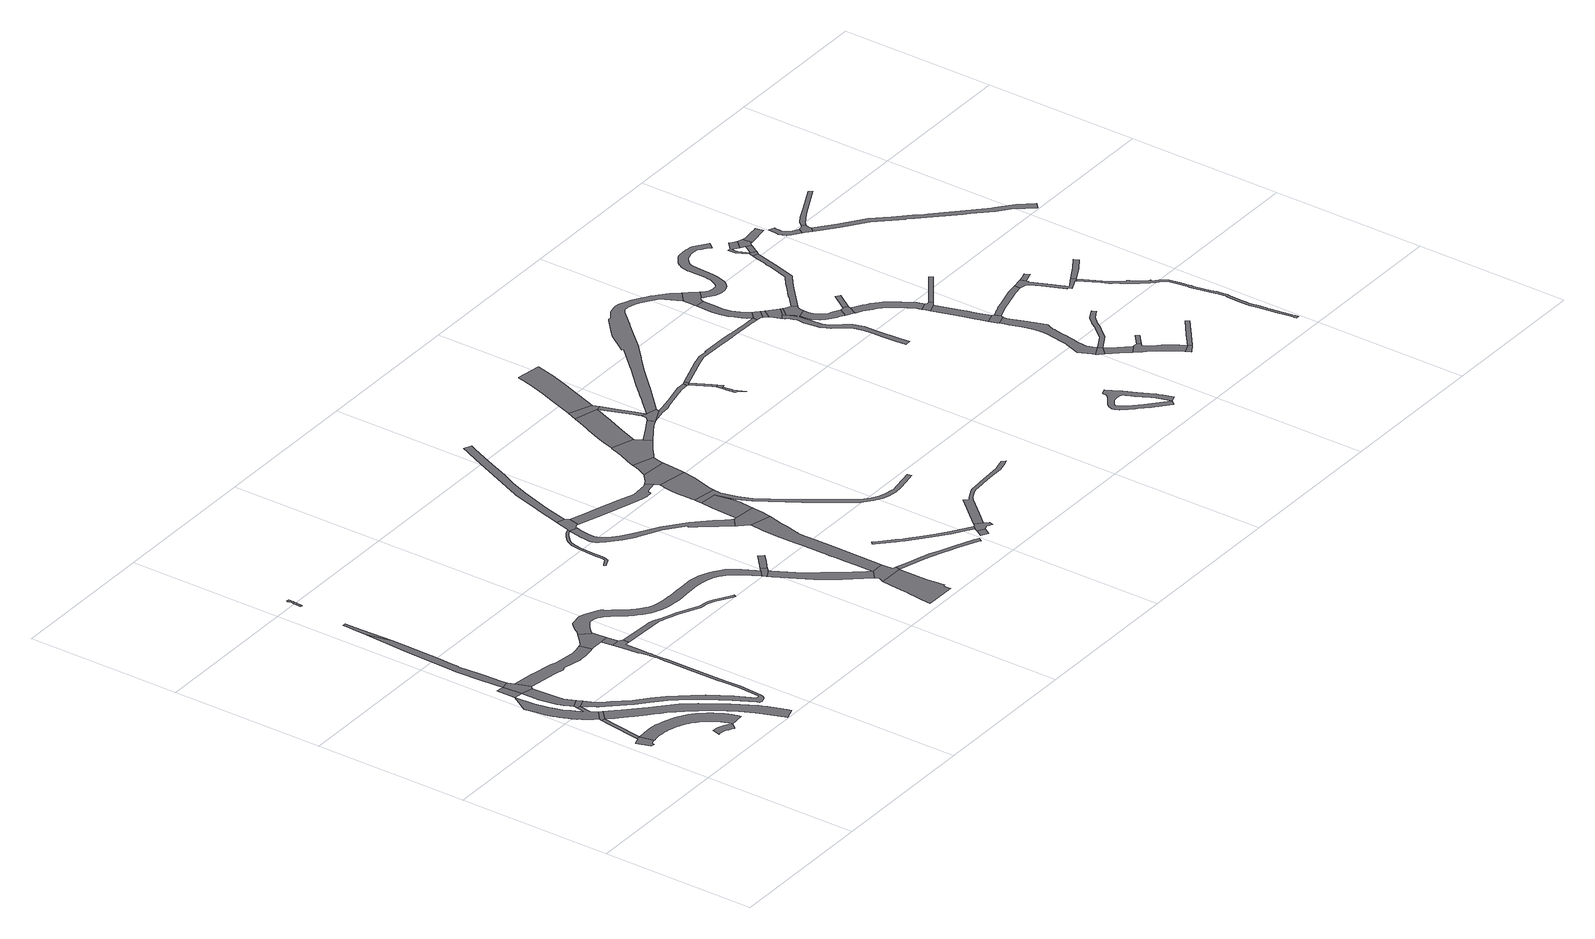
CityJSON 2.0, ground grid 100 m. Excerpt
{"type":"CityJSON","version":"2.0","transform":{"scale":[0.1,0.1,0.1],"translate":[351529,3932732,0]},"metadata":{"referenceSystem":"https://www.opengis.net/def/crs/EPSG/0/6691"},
"CityObjects":{
"road1":{"type":"Road","geometry":[{"type":"MultiSurface","lod":"1","boundaries":[[[0,1,2,3,4,5,6,7,8,9]]]}]},
"road2":{"type":"Road","geometry":[{"type":"MultiSurface","lod":"1","boundaries":[[[10,11,12,13,0,9]]]}]},
"road3":{"type":"Road","attributes":{"function":"1","RoadStructureAttribute.sectionType":"1"},"geometry":[{"type":"MultiSurface","lod":"1","boundaries":[[[14,15,16,17,18,19,20,21,22,23,24,25,26,27,28,29,30,31,32,33,34,35,36,37,38,39,40,41,42,43,44,45,46,47,48,49,50,51,52]]]}]},
"road4":{"type":"Road","geometry":[{"type":"MultiSurface","lod":"1","boundaries":[[[12,11,53,54,32,31]]]}]},
"road5":{"type":"Road","attributes":{"function":"1","RoadStructureAttribute.sectionType":"1"},"geometry":[{"type":"MultiSurface","lod":"1","boundaries":[[[8,55,56,57,58,59,60,61,62,63,64,65,66,67,68,69,70,71,72,73,74,75,76,77,78,79,80,81,82,83,84,85,86,87,88,89,90,91,92,93,94,95,96,97,98,99,100,101,102,103,104,105,106,107,108,109,110,111,112,113,114,115,9]]]}]},
"road6":{"type":"Road","attributes":{"RoadStructureAttribute.sectionType":"1"},"geometry":[{"type":"MultiSurface","lod":"1","boundaries":[[[116,117,118,119,120,121,122,123]]]}]},
"road7":{"type":"Road","geometry":[{"type":"MultiSurface","lod":"1","boundaries":[[[124,125,126,127,39,38]]]}]},
"road8":{"type":"Road","attributes":{"RoadStructureAttribute.sectionType":"6"},"geometry":[{"type":"MultiSurface","lod":"1","boundaries":[[[128,129,130,131,132,133,134,135,136,137,83,138,139,140,141,142,143,144,145,146]]]}]},
"road9":{"type":"Road","attributes":{"RoadStructureAttribute.sectionType":"1"},"geometry":[{"type":"MultiSurface","lod":"1","boundaries":[[[147,148,149,150,151,152,126,125,153,154,155,156,157,123]]]}]},
"road10":{"type":"Road","geometry":[{"type":"MultiSurface","lod":"1","boundaries":[[[116,123,157,158,159,160,161]]]}]},
"road11":{"type":"Road","attributes":{"function":"1","RoadStructureAttribute.sectionType":"1"},"geometry":[{"type":"MultiSurface","lod":"1","boundaries":[[[162,163,164,165,166,167,168,169,170,171,172,173,174,53,11,175,176,177,178,179,180,181,182,183,184,185,186,187,188,189,190,191,192,193,194,195,196,197,198,199]]]}]},
"road12":{"type":"Road","attributes":{"RoadStructureAttribute.sectionType":"1"},"geometry":[{"type":"MultiSurface","lod":"1","boundaries":[[[200,201,202,203,204,205,116,161,206,207,208,209,210,211,212,213,214,215]]]}]},
"road13":{"type":"Road","attributes":{"RoadStructureAttribute.sectionType":"1"},"geometry":[{"type":"MultiSurface","lod":"1","boundaries":[[[216,217,218,219,220,221,222,223,224,225,226,227,228,229,230,231,232,233,234,235,236,237,238,239,240,241,242,243,244,245,246,247,248,249,250,251,252,253,254,255,256,257,258,259,260,261,262,263,264,265,266,267,268,269,270,271,272,273,274,275,276,277,278,279,280,281,282,283,284,285,286,287,288,289,290,124,38]]]}]},
"road14":{"type":"Road","attributes":{"RoadStructureAttribute.sectionType":"1"},"geometry":[{"type":"MultiSurface","lod":"1","boundaries":[[[291,292,293,294,295,296,297,298,299,160,159,300,301,302,303,304,305,306,307,308,309]]]}]},
"road15":{"type":"Road","attributes":{"RoadStructureAttribute.sectionType":"1"},"geometry":[{"type":"MultiSurface","lod":"1","boundaries":[[[214,310,311,312,313,314,315,316,215]]]}]},
"road16":{"type":"Road","geometry":[{"type":"MultiSurface","lod":"1","boundaries":[[[317,318,319,320,321,322,323,324,325,326,327,328,329,330,331,332,333,334,335,336,337,338,339,340,341,342]]]}]},
"road17":{"type":"Road","geometry":[{"type":"MultiSurface","lod":"1","boundaries":[[[343,344,345,291,309,346,347,348,349,350,351]]]}]},
"road18":{"type":"Road","geometry":[{"type":"MultiSurface","lod":"1","boundaries":[[[255,348,347,256]]]}]},
"road19":{"type":"Road","attributes":{"RoadStructureAttribute.sectionType":"1"},"geometry":[{"type":"MultiSurface","lod":"1","boundaries":[[[253,352,353,354,355,356,357,358,359,360,361,362,363,364,365,366,367,368,369,370,371,372,373,374,375,376,377,378,379,380,381,254]]]}]},
"road20":{"type":"Road","attributes":{"RoadStructureAttribute.sectionType":"1"},"geometry":[{"type":"MultiSurface","lod":"1","boundaries":[[[350,382,383,384,385,386,387,388,389,390,391,392,393,394,395,396,397,398,399,400,401,402,403,404,405,406,407,408,409,410,411,412,413,414,415,416,417,418,419,420,421,422,423,424,425,426,427,428,429,430,431,432,433,434,435,436,437,438,439,440,441,442,443,444,445,446,447,448,449,450,451,452,453,454,455,456,457,458,459,460,461,462,463,464,465,466,467,468,351]]]}]},
"road21":{"type":"Road","geometry":[{"type":"MultiSurface","lod":"1","boundaries":[[[469,426,425,470,471,472]]]}]},
"road22":{"type":"Road","attributes":{"RoadStructureAttribute.sectionType":"1"},"geometry":[{"type":"MultiSurface","lod":"1","boundaries":[[[473,474,475,476,477,478,479,480,471,470,481,482,483,484,485,486,487,488]]]}]},
"road23":{"type":"Road","attributes":{"RoadStructureAttribute.sectionType":"1"},"geometry":[{"type":"MultiSurface","lod":"1","boundaries":[[[489,490,491,492,493,494,495,496,497,498,499,469,472]]]}]},
"road24":{"type":"Road","geometry":[{"type":"MultiSurface","lod":"1","boundaries":[[[500,501,502,503,504,505,506,507,508,509,510,511,512]]]}]},
"road25":{"type":"Road","attributes":{"RoadStructureAttribute.sectionType":"1"},"geometry":[{"type":"MultiSurface","lod":"1","boundaries":[[[513,514,515,516,517,518,519,520,521,522,523,524,525,526,527,528,505,504,503,529,530,531,532,533,534,535,536,537,538,539,540,541,542,543,544,545,546,547,548,549,550,551,552,553,554,555,556,557,558,559,560,561,562,563,564,565,566,567,568,569,570,571,504,572,573,574,575,576,577,578,579,580,581,582,583,584,585,586,587,588,589,590,591,592,593,594]]]}]},
"road26":{"type":"Road","geometry":[{"type":"MultiSurface","lod":"1","boundaries":[[[473,488,595,596,597,598,599,600,601]]]}]},
"road27":{"type":"Road","geometry":[{"type":"MultiSurface","lod":"1","boundaries":[[[602,603,604,605,606,607,608,609,610,611,598,597,596,612,613,614,615,616,617,618,619,620,621,622,623,624,625,597,626,627,628,629,630,631,632]]]}]},
"road28":{"type":"Road","attributes":{"function":"3","RoadStructureAttribute.sectionType":"1"},"geometry":[{"type":"MultiSurface","lod":"1","boundaries":[[[633,634,635,636,637,638,639,640,641,642,643,644,645,646,647,648,649,650,651,652,653,654,655,656,657,658,659,660,661,473,601]]]}]},
"road29":{"type":"Road","attributes":{"RoadStructureAttribute.sectionType":"1"},"geometry":[{"type":"MultiSurface","lod":"1","boundaries":[[[662,663,664,665,666,667,668,669,670,671,511,510,672,673,674,675,676,677,678,679,680,681,682,683,684,685]]]}]},
"road30":{"type":"Road","attributes":{"RoadStructureAttribute.sectionType":"1"},"geometry":[{"type":"MultiSurface","lod":"1","boundaries":[[[686,687,688,689,690,691,692,693,694,695,696,697,500,512,698,699,700,701,702,703,704,705,706,707]]]}]},
"road31":{"type":"Road","geometry":[{"type":"MultiSurface","lod":"1","boundaries":[[[708,513,594,709,648,647,710,711,712,713,714]]]}]},
"road32":{"type":"Road","attributes":{"function":"3","RoadStructureAttribute.sectionType":"1"},"geometry":[{"type":"MultiSurface","lod":"1","boundaries":[[[715,714,713,716,717,718,719,720,721,722]]]}]},
"road33":{"type":"Road","attributes":{"RoadStructureAttribute.sectionType":"1"},"geometry":[{"type":"MultiSurface","lod":"1","boundaries":[[[723,724,725,726,727,728,729,730,731,732,733,734,735,736,737,738,739,740,741,742,743,744]]]}]},
"road34":{"type":"Road","geometry":[{"type":"MultiSurface","lod":"1","boundaries":[[[745,746,747,748,749,750,751,752,753,754,755,756,757,758,759]]]}]},
"road35":{"type":"Road","geometry":[{"type":"MultiSurface","lod":"1","boundaries":[[[758,760,761,762,763,764,662,685,759]]]}]},
"road36":{"type":"Road","attributes":{"RoadStructureAttribute.sectionType":"1"},"geometry":[{"type":"MultiSurface","lod":"1","boundaries":[[[765,766,767,768,769,770]]]}]},
"road37":{"type":"Road","geometry":[{"type":"MultiSurface","lod":"1","boundaries":[[[771,772,773,723,744,770,769,774,775,776,777,778]]]}]},
"road38":{"type":"Road","attributes":{"function":"3","RoadStructureAttribute.sectionType":"1"},"geometry":[{"type":"MultiSurface","lod":"1","boundaries":[[[761,779,780,781,782,783,784,785,762]]]}]},
"road39":{"type":"Road","attributes":{"RoadStructureAttribute.sectionType":"1"},"geometry":[{"type":"MultiSurface","lod":"1","boundaries":[[[721,786,787,788,789,790,791,792,793,794,795,796,797,798,799,800,801,802,803,804,805,806,807,808,809,810,811,812,813,814,815,816,817,818,753,752,819,722]]]}]},
"road40":{"type":"Road","geometry":[{"type":"MultiSurface","lod":"1","boundaries":[[[820,821,822,823,824,825,826,782,781,827,828,829,830]]]}]},
"road41":{"type":"Road","attributes":{"function":"3","RoadStructureAttribute.sectionType":"1"},"geometry":[{"type":"MultiSurface","lod":"1","boundaries":[[[831,832,833,834,835,836,837,823,822,838,839,840,841,842]]]}]},
"road42":{"type":"Road","attributes":{"RoadStructureAttribute.sectionType":"1"},"geometry":[{"type":"MultiSurface","lod":"1","boundaries":[[[843,844,845,846,847,848,849,850,851,852,853,854,855,856,857,858,859,860,861,862,863,864,865,866,867,868,771,778]]]}]},
"road43":{"type":"Road","attributes":{"RoadStructureAttribute.sectionType":"1"},"geometry":[{"type":"MultiSurface","lod":"1","boundaries":[[[869,870,871,872,873,874,875,820,830]]]}]},
"road44":{"type":"Road","geometry":[{"type":"MultiSurface","lod":"1","boundaries":[[[876,877,878,831,842]]]}]},
"road45":{"type":"Road","attributes":{"function":"3","RoadStructureAttribute.sectionType":"1"},"geometry":[{"type":"MultiSurface","lod":"1","boundaries":[[[879,880,881,882,883,884,885,886,876,842]]]}]},
"road46":{"type":"Road","geometry":[{"type":"MultiSurface","lod":"1","boundaries":[[[887,873,872,888,889,883,882]]]}]},
"road47":{"type":"Road","attributes":{"function":"3","RoadStructureAttribute.sectionType":"1"},"geometry":[{"type":"MultiSurface","lod":"1","boundaries":[[[877,890,891,892,893,894,895,896,897,898,899,900,901,902,903,904,905,878]]]}]},
"road48":{"type":"Road","attributes":{"RoadStructureAttribute.sectionType":"1"},"geometry":[{"type":"MultiSurface","lod":"1","boundaries":[[[906,907,908,909,910,911,912,913,914,915,916,917,888,872]]]}]},
"road49":{"type":"Road","geometry":[{"type":"MultiSurface","lod":"1","boundaries":[[[918,919,913,912,920]]]}]},
"road50":{"type":"Road","attributes":{"RoadStructureAttribute.sectionType":"1"},"geometry":[{"type":"MultiSurface","lod":"1","boundaries":[[[920,921,922,923,924,925,926,918]]]}]},
"road51":{"type":"Road","attributes":{"RoadStructureAttribute.sectionType":"1"},"geometry":[{"type":"MultiSurface","lod":"1","boundaries":[[[927,928,929,930,931,932,933,934,935,936,937,938,939,940,941,942,943]]]}]},
"road52":{"type":"Road","geometry":[{"type":"MultiSurface","lod":"1","boundaries":[[[943,944,925,924,945,927]]]}]},
"road53":{"type":"Road","attributes":{"RoadStructureAttribute.sectionType":"1"},"geometry":[{"type":"MultiSurface","lod":"1","boundaries":[[[946,947,948,949,950,951,952,953,954,955,956,957,958,959,960,961,962,963,964,965,966,967,968,969,970,971,972,973,974,975,976,977,978,979,980,981,982,983,984,985,986,987,988,989,990,883,889,991,992,993,994,995,996,997,998,999,1000,1001,1002,1003,1004,1005,1006,1007,1008,1009,1010,1011,1012,1013,1014]]]}]},
"road54":{"type":"Road","attributes":{"RoadStructureAttribute.sectionType":"1"},"geometry":[{"type":"MultiSurface","lod":"1","boundaries":[[[1015,1016,1017,1018,1019,1020,1021,1022,1023,1024,1025,1026,1027,1028,919,918,1029,1030,1031,1032,1033,1034,1035,1036,1037,1038,1039,1040,1041,1042]]]}]},
"road55":{"type":"Road","geometry":[{"type":"MultiSurface","lod":"1","boundaries":[[[1043,1044,1045,1046,1047,1048,1049,1050,1051,1052,1053,1054,1055,1056,1057,1058,1059,1060,1061,1062,1063,1064,1065,1066,1067,1068,1069,1070,1071,1072,1073,1074,1075,1076,1077,1078,1079,1080,1081,1082,1083,1084,1085,1086,1087,1088,1089,1090,1091,1092,1093,1070]]]}]},
"road56":{"type":"Road","attributes":{"RoadStructureAttribute.sectionType":"1"},"geometry":[{"type":"MultiSurface","lod":"1","boundaries":[[[1094,1095,1096,1097,1098,1099,1042,1100,1101,1102,1103,1104,1105,1106,1107,1108,1109,1110,1111,1112,1113,1114]]]}]},
"road57":{"type":"Road","geometry":[{"type":"MultiSurface","lod":"1","boundaries":[[[1115,1116,1100,1042,1041,1117,1118,1119,1120]]]}]},
"road58":{"type":"Road","attributes":{"RoadStructureAttribute.sectionType":"1"},"geometry":[{"type":"MultiSurface","lod":"1","boundaries":[[[1121,1122,1123,1124,1125,1126,1127,1128,1129,1130,1131,1132,1133,1134,1135,1136,1137,1138,1139,1140,1141,1142,1143,1144,1145,1146,1147,1148,1149,1150,1151,1152,1153,1154,1155,1156,1157,1158,1159,1160,1161,1162,1163]]]}]},
"road59":{"type":"Road","attributes":{"RoadStructureAttribute.sectionType":"1"},"geometry":[{"type":"MultiSurface","lod":"1","boundaries":[[[1164,1165,1166,1115,1120]]]}]},
"road60":{"type":"Road","geometry":[{"type":"MultiSurface","lod":"1","boundaries":[[[1167,1168,1169,1166,1165,1170,1171,1172,1121,1163]]]}]},
"road61":{"type":"Road","geometry":[{"type":"MultiSurface","lod":"1","boundaries":[[[1173,1174,1175,1176,1014,1013,1177,1178,1179,1114,1113,1180,1181,1182,1183]]]}]},
"road62":{"type":"Road","attributes":{"RoadStructureAttribute.sectionType":"1"},"geometry":[{"type":"MultiSurface","lod":"1","boundaries":[[[1167,1184,1185,1168]]]}]},
"road63":{"type":"Road","geometry":[{"type":"MultiSurface","lod":"1","boundaries":[[[1186,1187,1188,1189,1190,1185,1184,1191,1192,1193,1194,1195]]]}]},
"road64":{"type":"Road","attributes":{"RoadStructureAttribute.sectionType":"1"},"geometry":[{"type":"MultiSurface","lod":"1","boundaries":[[[1194,1196,1197,1198,1199,1200,1201,1202,1203,1204,1205,1206,1207,1208,1209,1210,1211,1212,1213,1214,1215,1216,1217,1218,1219,1220,1221,1195]]]}]},
"road65":{"type":"Road","geometry":[{"type":"MultiSurface","lod":"1","boundaries":[[[1209,1222,1223,1224,1225,1226,1210]]]}]},
"road66":{"type":"Road","geometry":[{"type":"MultiSurface","lod":"1","boundaries":[[[1227,1228,1229,1230,1231]]]}]},
"road67":{"type":"Road","attributes":{"RoadStructureAttribute.sectionType":"1"},"geometry":[{"type":"MultiSurface","lod":"1","boundaries":[[[1232,1233,1225,1224]]]}]},
"road68":{"type":"Road","geometry":[{"type":"MultiSurface","lod":"1","boundaries":[[[1230,1234,1235,1236,1237,1238,1239,1240,1231]]]}]},
"road69":{"type":"Road","attributes":{"RoadStructureAttribute.sectionType":"1"},"geometry":[{"type":"MultiSurface","lod":"1","boundaries":[[[1241,1242,1243,1244,1245,1246,1247,1248,1249,1250,1251,1252,1253,1254,1255,1223,1222,1256,1257,1258,1259,1260,1261,1262,1263,1264,1265,1266,1267,1268,1269,1270]]]}]},
"road70":{"type":"Road","attributes":{"RoadStructureAttribute.sectionType":"1"},"geometry":[{"type":"MultiSurface","lod":"1","boundaries":[[[1271,1272,1273,1274,1275,1276,1277,1278,1279,1280,1281,1282,1283,1284,1285,1228,1227,1286,1287,1288,1289,1290,1291,1292,1293,1294,1295,1296,1297,1298,1299,1300,1301,1302,1303,1304,1305,1306,1307,1308,1309,1310,1311]]]}]},
"road71":{"type":"Road","attributes":{"RoadStructureAttribute.sectionType":"1"},"geometry":[{"type":"MultiSurface","lod":"1","boundaries":[[[1312,1313,1314,1315,1316,1317,1318,1319,1320,1321,1322,1323,1324,1325,1326,1327,1328,1329,1330,1331,1332,1333,1334,1335,1336,1337,1338,1339,1340,1341,1342,1343,1344,1345,1346,1347,1348,1349,1350,1351,1352,1353,1354,1355,1356,1357,1358,1359,1360,1361,1362,1363,1364,1365,1366,1367,1368,1369,1370,1371,1372,1373,1374,1375,1376,1377,1173,1183]]]}]},
"road72":{"type":"Road","attributes":{"RoadStructureAttribute.sectionType":"1"},"geometry":[{"type":"MultiSurface","lod":"1","boundaries":[[[1378,1379,1380,1381,1382,1383,1384,1385,1386,1387,1388,1389,1189,1188,1390,1391,1392,1393,1394,1395,1396,1397]]]}]},
"road73":{"type":"Road","attributes":{"RoadStructureAttribute.sectionType":"1"},"geometry":[{"type":"MultiSurface","lod":"1","boundaries":[[[1237,1236,1398,1399,1400,1401,1402,1403,1404,1405,1406,1407,1408,1409,1410,1411,1412,1413,1414,1415,1416,1417,1418]]]}]},
"road74":{"type":"Road","attributes":{"RoadStructureAttribute.sectionType":"1"},"geometry":[{"type":"MultiSurface","lod":"1","boundaries":[[[1419,1420,1421,1422,1423,1424,1425,1426,1427,1428,1429,1430,1431,1432,1433,1434]]]}]},
"road75":{"type":"Road","geometry":[{"type":"MultiSurface","lod":"1","boundaries":[[[1435,1311,1310,1436,1437,1438,1434,1433]]]}]},
"road76":{"type":"Road","geometry":[{"type":"MultiSurface","lod":"1","boundaries":[[[1269,1439,1427,1426,1440,1441,1442,1443,1444,1445,1446,1270]]]}]},
"road77":{"type":"Road","geometry":[{"type":"MultiSurface","lod":"1","boundaries":[[[1447,1406,1405,1448]]]}]},
"road78":{"type":"Road","attributes":{"RoadStructureAttribute.sectionType":"1"},"geometry":[{"type":"MultiSurface","lod":"1","boundaries":[[[1417,1449,1450,1418]]]}]},
"road79":{"type":"Road","attributes":{"RoadStructureAttribute.sectionType":"1"},"geometry":[{"type":"MultiSurface","lod":"1","boundaries":[[[1451,1452,1453,1454,1455,1456,1457,1458,1459,1460,1461,1462,1463,1464,1465,1466,1467,1227,1231]]]}]},
"road80":{"type":"Road","attributes":{"RoadStructureAttribute.sectionType":"1"},"geometry":[{"type":"MultiSurface","lod":"1","boundaries":[[[1468,1469,1470,1471,1443,1442]]]}]},
"road81":{"type":"Road","attributes":{"RoadStructureAttribute.sectionType":"1"},"geometry":[{"type":"MultiSurface","lod":"1","boundaries":[[[1436,1472,1473,1474,1475,1476,1477,1478,1479,1480,1481,1482,1483,1484,1485,1437]]]}]},
"road82":{"type":"Road","attributes":{"RoadStructureAttribute.sectionType":"1"},"geometry":[{"type":"MultiSurface","lod":"1","boundaries":[[[1447,1486,1487,1488,1489,1490,1406]]]}]},
"road83":{"type":"Road","geometry":[{"type":"MultiSurface","lod":"1","boundaries":[[[1396,1491,1492,1493,1494,1397]]]}]},
"road84":{"type":"Road","attributes":{"RoadStructureAttribute.sectionType":"1"},"geometry":[{"type":"MultiSurface","lod":"1","boundaries":[[[1495,1496,1497,1498,1499,1500,1501,1502,1503,1493,1492,1504,1505,1499,1506,1507,1508,1509]]]}]},
"road85":{"type":"Road","geometry":[{"type":"MultiSurface","lod":"1","boundaries":[[[1491,1510,1511,1512,1513,1514,1515,1516,1517,1518,1519,1520,1521,1522,1523,1524,1492]]]}]},
"road86":{"type":"Road","geometry":[{"type":"MultiSurface","lod":"1","boundaries":[[[1517,1516,1525,1526,1527,1528,1529,1495,1509]]]}]},
"road87":{"type":"Road","attributes":{"RoadStructureAttribute.sectionType":"1"},"geometry":[{"type":"MultiSurface","lod":"1","boundaries":[[[1530,1531,1532,1533,1534,1535,1536,1537,1529,1528]]]}]},
"road88":{"type":"Road","attributes":{"RoadStructureAttribute.sectionType":"1"},"geometry":[{"type":"MultiSurface","lod":"1","boundaries":[[[1538,1539,1479,1478,1540,1541,1542,1543,1544,1545,1546,1547,1548,1549,1550,1551,1552,1553,1554,1555,1556,1557,1558]]]}]},
"road89":{"type":"Road","geometry":[{"type":"MultiSurface","lod":"1","boundaries":[[[1559,1560,1561,1562,1538,1558]]]}]},
"road90":{"type":"Road","attributes":{"RoadStructureAttribute.sectionType":"1"},"geometry":[{"type":"MultiSurface","lod":"1","boundaries":[[[1563,1564,1565,1566,1567,1568,1569,1570,1571,1572,1573,1574,1575,1576]]]}]},
"road91":{"type":"Road","attributes":{"RoadStructureAttribute.sectionType":"1"},"geometry":[{"type":"MultiSurface","lod":"1","boundaries":[[[1577,1578,1579,1580,1581,1582,1583,1584,1585,1586,1587,1588,1589,1590,1591,1592,1593,1594,1595,1596,1597,1598,1599,1600,1601,1602,1603,1604,1605,1606,1607,1608,1609,1610,1611,1612,1613,1614,1615,1616,1617,1618,1619,1549,1548,1620,1621,1622,1623,1624,1625,1626,1627,1628,1629,1630,1631,1632,1633,1634,1635,1636,1637,1638,1639,1640,1641,1642,1643,1644,1645,1646,1647,1648,1649,1650,1651,1652,1653,1654,1655,1656,1657,1658]]]}]},
"road92":{"type":"Road","geometry":[{"type":"MultiSurface","lod":"1","boundaries":[[[1575,1659,1660,1661,1662,1663,1664,1665,1576]]]}]},
"road93":{"type":"Road","geometry":[{"type":"MultiSurface","lod":"1","boundaries":[[[1666,1667,1668,1669,1670,1671,1550,1549]]]}]},
"road94":{"type":"Road","attributes":{"RoadStructureAttribute.sectionType":"1"},"geometry":[{"type":"MultiSurface","lod":"1","boundaries":[[[1672,1673,1674,1675,1676,1677,1678,1679,1680,1681,1664,1663]]]}]},
"road95":{"type":"Road","attributes":{"RoadStructureAttribute.sectionType":"1"},"geometry":[{"type":"MultiSurface","lod":"1","boundaries":[[[1682,1683,1684,1685,1686,1687,1688,1689,1690,1691,1661,1660,1692,1693,1694,1695,1696,1697,1698,1699,1700,1701,1702,1703,1704,1705]]]}]}
},
"vertices":[
[113,574,0],[111,564,0],[91,558,0],[68,549,0],[95,463,0],[120,459,0],[122,473,0],[141,479,0],[153,481,0],[137,570,0],
[168,763,0],[181,846,0],[156,850,0],[146,782,0],
[2,1278,0],[10,1227,0],[17,1180,0],[22,1146,0],[29,1117,0],[34,1100,0],[36,1093,0],[46,1065,0],[55,1042,0],[59,1032,0],[74,999,0],[78,991,0],[88,971,0],[90,969,0],[102,947,0],[118,924,0],[140,894,0],[160,870,0],[222,921,0],[197,951,0],[199,962,0],[200,970,0],[201,977,0],[208,1021,0],[211,1037,0],[186,1040,0],[177,982,0],[177,980,0],[176,982,0],[141,1055,0],[120,1098,0],[103,1156,0],[98,1176,0],[92,1201,0],[90,1214,0],[81,1266,0],[77,1305,0],[75,1368,0],[74,1397,0],
[238,902,0],[230,910,0],
[163,483,0],[172,484,0],[201,487,0],[220,488,0],[239,487,0],[259,486,0],[261,486,0],[275,483,0],[293,480,0],[319,472,0],[351,461,0],[367,455,0],[372,453,0],[385,447,0],[403,437,0],[420,426,0],[437,414,0],[451,402,0],[464,390,0],[483,371,0],[500,350,0],[507,341,0],[513,332,0],[524,313,0],[536,288,0],[545,269,0],[549,257,0],[558,228,0],[559,222,0],[650,229,0],[645,251,0],[635,285,0],[628,302,0],[618,326,0],[603,355,0],[590,379,0],[580,393,0],[580,394,0],[570,407,0],[549,431,0],[527,454,0],[510,470,0],[492,485,0],[470,501,0],[449,514,0],[447,516,0],[425,527,0],[407,536,0],[382,546,0],[372,549,0],[346,558,0],[331,562,0],[315,567,0],[292,572,0],[284,573,0],[270,575,0],[244,577,0],[220,578,0],[195,577,0],[163,574,0],[161,574,0],
[122,1511,0],[110,1513,0],[107,1513,0],[73,1519,0],[76,1397,0],[107,1391,0],[114,1390,0],[131,1389,0],
[264,1059,0],[250,1092,0],[191,1067,0],[190,1062,0],
[435,221,0],[444,221,0],[446,221,0],[453,220,0],[461,218,0],[476,213,0],[492,205,0],[511,195,0],[520,189,0],[526,184,0],[553,226,0],[537,238,0],[514,250,0],[495,259,0],[476,266,0],[462,270,0],[449,271,0],[433,271,0],[420,220,0],
[133,1267,0],[142,1206,0],[150,1154,0],[164,1120,0],[167,1114,0],[169,1110,0],[219,1166,0],[219,1171,0],[217,1196,0],[207,1364,0],[207,1369,0],
[223,1386,0],[227,1388,0],[194,1482,0],[174,1521,0],
[869,32,0],[861,60,0],[822,168,0],[819,176,0],[804,218,0],[726,358,0],[621,508,0],[558,588,0],[555,591,0],[426,713,0],[400,738,0],[296,843,0],[287,853,0],[195,830,0],[220,803,0],[254,769,0],[297,729,0],[301,726,0],[339,691,0],[356,675,0],[402,633,0],[413,622,0],[438,598,0],[476,559,0],[508,525,0],[532,497,0],[560,462,0],[588,424,0],[610,393,0],[653,327,0],[655,324,0],[671,298,0],[687,268,0],[728,181,0],[747,141,0],[782,42,0],[790,20,0],[794,8,0],
[120,2199,0],[105,1851,0],[106,1827,0],[108,1795,0],[114,1669,0],[118,1563,0],[171,1566,0],[167,1672,0],[165,1712,0],[158,1848,0],[158,1851,0],[161,1908,0],[164,1984,0],[170,2219,0],[172,2321,0],[137,2472,0],
[239,993,0],[243,987,0],[251,975,0],[262,958,0],[270,946,0],[280,935,0],[293,921,0],[405,801,0],[473,738,0],[548,668,0],[626,576,0],[637,563,0],[683,500,0],[765,368,0],[828,243,0],[835,231,0],[841,227,0],[852,226,0],[862,228,0],[880,234,0],[885,238,0],[890,241,0],[894,247,0],[898,252,0],[904,271,0],[914,421,0],[909,514,0],[907,560,0],[907,758,0],[906,926,0],[906,969,0],[903,1027,0],[903,1028,0],[903,1031,0],[902,1065,0],[902,1090,0],[902,1210,0],[931,1209,0],[933,1248,0],[909,1269,0],[854,1263,0],[860,1205,0],[871,1102,0],[872,1095,0],[873,1092,0],[885,1030,0],[885,1027,0],[885,1026,0],[888,968,0],[888,928,0],[888,887,0],[888,759,0],[888,559,0],[891,518,0],[896,421,0],[886,273,0],[876,270,0],[871,270,0],[865,271,0],[804,391,0],[720,526,0],[694,561,0],[673,591,0],[626,645,0],[580,700,0],[514,761,0],[436,833,0],[354,922,0],[337,941,0],[321,957,0],[306,974,0],[302,979,0],[295,990,0],[288,1001,0],[282,1015,0],
[736,1415,0],[698,1408,0],[656,1402,0],[641,1401,0],[518,1420,0],[500,1423,0],[485,1434,0],[339,1459,0],[336,1460,0],[410,1355,0],[477,1343,0],[479,1343,0],[492,1350,0],[620,1325,0],[624,1325,0],[650,1325,0],[681,1325,0],[730,1331,0],[754,1337,0],
[165,2525,0],[161,2637,0],[145,2639,0],[143,2639,0],[142,2617,0],[139,2542,0],[138,2524,0],
[182,2957,0],[183,2970,0],[184,2982,0],[184,2990,0],[185,2994,0],[186,3007,0],[186,3014,0],[187,3019,0],[188,3032,0],[188,3038,0],[189,3050,0],[177,3051,0],[171,3051,0],[168,3038,0],[175,3038,0],[175,3033,0],[174,3021,0],[173,3008,0],[172,3003,0],[172,2999,0],[172,2996,0],[171,2983,0],[170,2971,0],[169,2958,0],[168,2952,0],[181,2951,0],
[781,1446,0],[752,1422,0],[743,1418,0],[770,1341,0],[846,1341,0],[901,1346,0],[893,1427,0],[888,1433,0],[832,1494,0],
[1065,1203,0],[1153,1199,0],[1215,1197,0],[1222,1196,0],[1234,1192,0],[1254,1186,0],[1293,1172,0],[1337,1157,0],[1478,1089,0],[1493,1088,0],[1525,1084,0],[1572,1065,0],[1606,1044,0],[1665,1007,0],[1680,1002,0],[1687,1000,0],[1694,1017,0],[1673,1024,0],[1580,1082,0],[1549,1094,0],[1529,1102,0],[1483,1107,0],[1344,1174,0],[1310,1186,0],[1249,1209,0],[1218,1226,0],[1198,1233,0],[1191,1234,0],[1172,1238,0],[1154,1239,0],
[898,1448,0],[902,1454,0],[920,1471,0],[938,1485,0],[960,1502,0],[973,1510,0],[983,1514,0],[994,1517,0],[1005,1518,0],[1020,1515,0],[1042,1506,0],[1059,1497,0],[1071,1488,0],[1087,1474,0],[1099,1459,0],[1131,1417,0],[1149,1395,0],[1157,1383,0],[1163,1376,0],[1186,1352,0],[1199,1340,0],[1223,1320,0],[1238,1308,0],[1265,1290,0],[1284,1279,0],[1308,1269,0],[1312,1267,0],[1329,1260,0],[1362,1251,0],[1380,1248,0],[1386,1247,0],[1433,1241,0],[1472,1239,0],[1546,1241,0],[1651,1247,0],[1694,1242,0],[1730,1234,0],[1770,1219,0],[1804,1202,0],[1835,1175,0],[1860,1148,0],[1871,1132,0],[1894,1101,0],[1948,1005,0],[1993,1043,0],[1978,1068,0],[1940,1140,0],[1928,1163,0],[1914,1180,0],[1902,1196,0],[1886,1214,0],[1863,1234,0],[1836,1255,0],[1812,1269,0],[1773,1288,0],[1744,1297,0],[1674,1311,0],[1597,1310,0],[1543,1308,0],[1512,1308,0],[1481,1308,0],[1456,1309,0],[1452,1310,0],[1426,1311,0],[1406,1313,0],[1375,1316,0],[1339,1325,0],[1310,1336,0],[1291,1347,0],[1265,1366,0],[1250,1379,0],[1244,1385,0],[1228,1402,0],[1210,1421,0],[1185,1454,0],[1160,1487,0],[1143,1509,0],[1130,1529,0],[1123,1542,0],[1112,1551,0],[1029,1590,0],[994,1600,0],[913,1586,0],[908,1585,0],[887,1561,0],[866,1536,0],[854,1514,0],
[2011,1058,0],[1962,979,0],[2015,1008,0],[2037,1028,0],
[2355,517,0],[2343,532,0],[2334,543,0],[2283,606,0],[2212,699,0],[2179,752,0],[2116,832,0],[2024,994,0],[1977,952,0],[2092,741,0],[2123,696,0],[2136,677,0],[2156,648,0],[2169,629,0],[2183,610,0],[2300,471,0],
[2056,1045,0],[2093,1077,0],[2122,1102,0],[2126,1106,0],[2141,1119,0],[2115,1149,0],[2096,1133,0],[2075,1115,0],[2048,1091,0],[2044,1087,0],[2030,1075,0],
[1747,2289,0],[1743,2276,0],[1721,2192,0],[1715,2190,0],[1717,2176,0],[1765,2158,0],[1768,2170,0],[1780,2175,0],[1785,2178,0],[1790,2180,0],[1799,2177,0],[1816,2247,0],[1801,2272,0],
[2360,1487,0],[2347,1495,0],[2323,1524,0],[2278,1574,0],[2182,1673,0],[2048,1781,0],[2016,1800,0],[1901,1868,0],[1838,1912,0],[1785,1957,0],[1759,1994,0],[1745,2031,0],[1745,2036,0],[1746,2041,0],[1749,2087,0],[1758,2128,0],[1703,2186,0],[1686,2179,0],[1684,2178,0],[1659,2161,0],[1633,2137,0],[1621,2124,0],[1617,2119,0],[1607,2103,0],[1601,2088,0],[1595,2075,0],[1592,2060,0],[1588,2024,0],[1580,1936,0],[1581,1895,0],[1580,1854,0],[1578,1841,0],[1576,1834,0],[1574,1831,0],[1571,1828,0],[1570,1828,0],[1531,1809,0],[1524,1805,0],[1532,1793,0],[1532,1792,0],[1536,1795,0],[1576,1814,0],[1580,1816,0],[1586,1821,0],[1589,1828,0],[1593,1837,0],[1595,1852,0],[1596,1895,0],[1595,1935,0],[1603,2022,0],[1607,2058,0],[1610,2070,0],[1615,2083,0],[1620,2096,0],[1629,2110,0],[1643,2126,0],[1668,2149,0],[1691,2165,0],[1702,2169,0],[1704,2126,0],[1693,2073,0],[1692,2055,0],[1690,2031,0],[1690,2020,0],[1693,2003,0],[1699,1982,0],[1710,1965,0],[1736,1938,0],[1811,1875,0],[1875,1831,0],[1893,1821,0],[1987,1774,0],[2028,1753,0],[2146,1657,0],[2137,1650,0],[2172,1608,0],[2206,1569,0],[2245,1515,0],[2251,1507,0],[2271,1481,0],[2283,1466,0],[2302,1441,0],
[2319,448,0],[2297,410,0],[2460,409,0],[2468,438,0],[2446,443,0],[2442,478,0],[2441,518,0],
[2994,230,0],[2972,245,0],[2855,297,0],[2807,316,0],[2761,335,0],[2692,367,0],[2644,383,0],[2639,384,0],[2593,400,0],[2525,421,0],[2294,348,0],[2286,271,0],[2281,228,0],[2280,217,0],[2274,161,0],[2268,115,0],[2260,54,0],[2461,51,0],[2458,76,0],[2457,83,0],[2461,102,0],[2473,102,0],[2464,177,0],[2458,222,0],[2635,357,0],[2681,341,0],[2750,310,0],[2791,293,0],[2844,271,0],[2965,217,0],[2979,208,0],
[2441,553,0],[2442,710,0],[2442,828,0],[2443,912,0],[2443,923,0],[2443,979,0],[2442,1046,0],[2442,1076,0],[2444,1108,0],[2450,1109,0],[2448,1121,0],[2449,1127,0],[2467,1202,0],[2477,1242,0],[2500,1337,0],[2361,1371,0],[2351,1284,0],[2351,1188,0],[2351,1056,0],[2352,1026,0],[2352,996,0],[2352,986,0],[2352,828,0],[2352,823,0],[2352,803,0],[2352,779,0],[2353,708,0],[2354,638,0],[2354,554,0],
[2372,2119,0],[2357,2111,0],[2354,2109,0],[2246,2102,0],[2185,2124,0],[2138,2142,0],[2100,2155,0],[2047,2174,0],[1955,2203,0],[1886,2224,0],[1887,2148,0],[1958,2125,0],[2148,2062,0],[2168,2056,0],[2199,2046,0],[2201,2046,0],[2240,2035,0],[2273,2032,0],[2277,2032,0],[2312,2033,0],[2314,2039,0],[2318,2057,0],[2319,2060,0],[2397,2073,0],
[2092,3181,0],[2071,3135,0],[2032,3050,0],[2011,3004,0],[1896,2746,0],[1889,2730,0],[1881,2712,0],[1854,2649,0],[1823,2550,0],[1817,2530,0],[1780,2401,0],[1762,2335,0],[1814,2325,0],[1842,2428,0],[1870,2522,0],[1902,2616,0],[1948,2736,0],[1964,2767,0],[1991,2824,0],[2060,2984,0],[2125,3127,0],[2140,3159,0],
[2370,1485,0],[2313,1428,0],[2501,1343,0],[2511,1403,0],[2517,1454,0],[2518,1472,0],[2376,1485,0],
[2387,1658,0],[2521,1497,0],[2527,1568,0],[2519,1631,0],[2510,1694,0],[2508,1707,0],[2505,1726,0],[2393,1735,0],
[3079,329,0],[3034,359,0],[2958,409,0],[2896,456,0],[2850,490,0],[2752,570,0],[2745,576,0],[2739,581,0],[2708,611,0],[2622,694,0],[2610,708,0],[2591,692,0],[2603,677,0],[2691,593,0],[2722,563,0],[2729,557,0],[2835,471,0],[2882,435,0],[2943,389,0],[2977,366,0],[3020,338,0],[3064,308,0],
[2416,2036,0],[2412,2018,0],[2409,2008,0],[2396,1944,0],[2394,1893,0],[2397,1816,0],[2397,1812,0],[2397,1788,0],[2548,1765,0],[2549,1772,0],[2552,1792,0],[2559,1818,0],[2589,1932,0],[2603,2008,0],[2417,2043,0],
[2607,2030,0],[2619,2165,0],[2453,2179,0],[2442,2170,0],[2403,2136,0],
[3039,265,0],[3027,243,0],[3069,219,0],[3081,238,0],[3097,263,0],[3053,288,0],
[3102,344,0],[3090,331,0],[3084,326,0],[3126,271,0],[3139,264,0],[3159,253,0],[3169,282,0],[3143,308,0],
[2619,2167,0],[2631,2224,0],[2634,2241,0],[2499,2291,0],[2488,2261,0],[2476,2228,0],[2471,2216,0],
[2507,1726,0],[2537,1601,0],[2576,1515,0],[2728,1276,0],[2756,1236,0],[2922,1004,0],[2979,955,0],[3029,927,0],[3072,913,0],[3130,904,0],[3187,909,0],[3291,930,0],[3326,937,0],[3320,963,0],[3258,951,0],[3184,938,0],[3143,933,0],[3133,934,0],[3079,942,0],[3041,955,0],[2996,980,0],[2944,1025,0],[2790,1240,0],[2782,1252,0],[2753,1292,0],[2749,1299,0],[2743,1308,0],[2707,1365,0],[2601,1531,0],[2565,1613,0],[2544,1715,0],[2545,1723,0],[2548,1763,0],[2396,1765,0],
[2754,2401,0],[2750,2408,0],[2726,2446,0],[2580,2497,0],[2578,2493,0],[2548,2408,0],[2517,2339,0],[2658,2260,0],[2707,2300,0],[2711,2303,0],[2781,2354,0],
[2717,2845,0],[2686,2768,0],[2683,2763,0],[2672,2734,0],[2662,2712,0],[2622,2621,0],[2604,2567,0],[2731,2459,0],[2772,2563,0],[2801,2630,0],[2819,2672,0],[2871,2801,0],
[3211,385,0],[3310,498,0],[3332,514,0],[3364,532,0],[3394,544,0],[3398,546,0],[3408,548,0],[3417,549,0],[3439,551,0],[3532,557,0],[3612,559,0],[3670,559,0],[3732,575,0],[3759,586,0],[3743,608,0],[3681,592,0],[3665,588,0],[3531,579,0],[3437,573,0],[3406,572,0],[3387,565,0],[3356,550,0],[3321,531,0],[3302,517,0],[3278,544,0],[3170,422,0],
[2857,2402,0],[2914,2440,0],[2951,2456,0],[2957,2459,0],[2938,2501,0],[2920,2491,0],[2860,2458,0],
[2905,2808,0],[2890,2850,0],[2741,2908,0],
[2923,2664,0],[2946,2603,0],[2956,2575,0],[2961,2561,0],[2996,2547,0],[2990,2564,0],[2973,2613,0],[2945,2692,0],
[2960,2520,0],[3061,2509,0],[3065,2530,0],
[2901,2877,0],[2950,3010,0],[2982,3096,0],[3020,3213,0],[3034,3269,0],[3051,3337,0],[3052,3342,0],[2892,3365,0],[2891,3361,0],[2879,3306,0],[2877,3299,0],[2867,3260,0],[2867,3257,0],[2831,3148,0],[2800,3066,0],[2751,2934,0],
[2992,2467,0],[3054,2479,0],[3112,2482,0],[3148,2494,0],[3279,2523,0],[3328,2534,0],[3379,2534,0],[3378,2563,0],[3325,2562,0],[3317,2561,0],[3186,2530,0],[3103,2514,0],
[3405,2543,0],[3396,2569,0],[3387,2534,0],
[3452,2414,0],[3455,2406,0],[3456,2403,0],[3460,2388,0],[3481,2399,0],[3467,2426,0],
[3465,2354,0],[3467,2344,0],[3468,2326,0],[3470,2304,0],[3472,2288,0],[3473,2283,0],[3475,2270,0],[3483,2265,0],[3498,2250,0],[3521,2222,0],[3496,2270,0],[3490,2282,0],[3488,2288,0],[3486,2302,0],[3483,2326,0],[3483,2334,0],[3482,2357,0],
[3499,2365,0],[3464,2365,0],
[4153,3153,0],[4128,3183,0],[4111,3200,0],[4079,3228,0],[4051,3250,0],[4041,3258,0],[4022,3272,0],[3995,3290,0],[3969,3306,0],[3935,3326,0],[3913,3336,0],[3911,3337,0],[3879,3350,0],[3860,3356,0],[3850,3358,0],[3838,3359,0],[3821,3358,0],[3772,3346,0],[3770,3344,0],[3763,3339,0],[3756,3334,0],[3747,3328,0],[3735,3319,0],[3727,3313,0],[3718,3309,0],[3711,3307,0],[3703,3308,0],[3698,3309,0],[3694,3305,0],[3671,3284,0],[3659,3273,0],[3619,3236,0],[3566,3189,0],[3476,3059,0],[3484,3051,0],[3412,2975,0],[3361,2923,0],[3334,2895,0],[3223,2782,0],[3170,2727,0],[3165,2721,0],[3140,2696,0],[3104,2658,0],[3076,2629,0],[3072,2625,0],[3241,2700,0],[3250,2709,0],[3375,2835,0],[3457,2911,0],[3464,2917,0],[3564,3009,0],[3673,3125,0],[3707,3163,0],[3722,3179,0],[3814,3279,0],[3836,3293,0],[3869,3296,0],[3891,3289,0],[3915,3281,0],[3945,3267,0],[3971,3251,0],[3997,3234,0],[4023,3214,0],[4033,3206,0],[4049,3193,0],[4059,3171,0],[4062,3172,0],[4107,3077,0],[4170,3135,0],
[4107,2648,0],[4075,2649,0],[4058,2650,0],[4038,2650,0],[3983,2652,0],[3969,2653,0],[3970,2659,0],[3916,2660,0],[3737,2663,0],[3740,2657,0],[3726,2657,0],[3672,2658,0],[3641,2650,0],[3599,2640,0],[3609,2613,0],[3677,2631,0],[3730,2630,0],[3731,2630,0],[3830,2628,0],[3898,2626,0],[3953,2625,0],[3982,2625,0],[3992,2624,0],[4073,2623,0],[4119,2621,0],[4147,2619,0],[4184,2617,0],[4185,2645,0],
[4874,203,0],[4854,269,0],[4851,276,0],[4846,296,0],[4840,307,0],[4835,318,0],[4822,344,0],[4792,407,0],[4755,483,0],[4748,496,0],[4707,574,0],[4671,557,0],[4669,534,0],[4662,520,0],[4638,500,0],[4615,484,0],[4592,469,0],[4578,452,0],[4567,424,0],[4568,418,0],[4570,402,0],[4584,378,0],[4615,340,0],[4643,312,0],[4652,302,0],[4707,248,0],[4806,160,0],[4833,190,0],[4763,250,0],[4727,281,0],[4711,297,0],[4643,365,0],[4638,372,0],[4615,400,0],[4609,415,0],[4608,419,0],[4611,432,0],[4618,440,0],[4638,454,0],[4647,460,0],[4677,466,0],[4694,465,0],[4714,461,0],[4718,459,0],[4729,439,0],[4733,430,0],[4751,393,0],[4772,350,0],[4792,308,0],[4805,282,0],[4829,203,0],
[4104,2880,0],[4108,2826,0],[4119,2775,0],[4133,2739,0],[4148,2701,0],[4163,2673,0],[4231,2689,0],[4218,2706,0],[4207,2721,0],[4193,2746,0],[4186,2763,0],[4184,2767,0],[4183,2769,0],[4180,2776,0],[4177,2785,0],[4171,2807,0],[4167,2832,0],[4167,2856,0],[4167,2889,0],[4167,2981,0],[4105,2982,0],
[4266,2656,0],[4244,2675,0],[4195,2616,0],[4204,2615,0],[4215,2612,0],[4223,2607,0],
[4276,2508,0],[4285,2494,0],[4295,2481,0],[4301,2469,0],[4306,2455,0],[4310,2444,0],[4316,2422,0],[4307,2382,0],[4317,2321,0],[4323,2282,0],[4323,2281,0],[4326,2269,0],[4338,2243,0],[4350,2221,0],[4388,2175,0],[4400,2160,0],[4410,2147,0],[4423,2128,0],[4437,2072,0],[4438,2058,0],[4443,1993,0],[4446,1929,0],[4451,1840,0],[4457,1774,0],[4492,1775,0],[4488,1841,0],[4478,1996,0],[4474,2079,0],[4456,2146,0],[4428,2183,0],[4423,2189,0],[4381,2241,0],[4379,2244,0],[4371,2259,0],[4364,2274,0],[4362,2281,0],[4356,2301,0],[4352,2356,0],[4347,2438,0],[4339,2470,0],[4326,2493,0],[4322,2502,0],[4302,2529,0],
[4237,2596,0],[4247,2583,0],[4286,2639,0],
[4306,2532,0],[4356,2580,0],[4289,2636,0],[4250,2576,0],[4252,2573,0],[4271,2516,0],
[4239,3056,0],[4222,3074,0],[4197,3103,0],[4175,3130,0],[4107,3062,0],[4106,3038,0],[4105,2994,0],[4172,3001,0],[4174,3005,0],[4187,3014,0],[4194,3015,0],
[4321,2516,0],[4367,2570,0],
[4418,2482,0],[4423,2503,0],[4433,2512,0],[4412,2543,0],[4380,2559,0],[4330,2503,0],[4337,2492,0],[4348,2469,0],[4355,2444,0],[4415,2460,0],
[4356,2442,0],[4358,2417,0],[4362,2391,0],[4366,2370,0],[4377,2348,0],[4390,2327,0],[4402,2311,0],[4411,2303,0],[4424,2292,0],[4438,2281,0],[4453,2272,0],[4468,2262,0],[4482,2254,0],[4511,2237,0],[4542,2290,0],[4499,2314,0],[4497,2315,0],[4490,2319,0],[4475,2328,0],[4460,2339,0],[4448,2352,0],[4437,2366,0],[4428,2383,0],[4422,2400,0],[4416,2426,0],[4414,2444,0],
[4563,2207,0],[4593,2260,0],[4599,2278,0],[4570,2298,0],[4563,2288,0],
[5057,866,0],[4991,834,0],[4999,818,0],[5021,794,0],[5071,841,0],
[4671,2383,0],[4642,2400,0],
[5051,763,0],[5079,731,0],[5130,673,0],[5183,709,0],[5092,809,0],[5081,824,0],[5078,829,0],
[4857,1984,0],[4833,2027,0],[4812,2062,0],[4794,2089,0],[4778,2111,0],[4755,2142,0],[4754,2144,0],[4739,2159,0],[4720,2176,0],[4704,2189,0],[4701,2192,0],[4697,2194,0],[4680,2206,0],[4660,2220,0],[4638,2233,0],[4569,2203,0],[4605,2182,0],[4623,2172,0],[4657,2144,0],[4663,2140,0],[4676,2131,0],[4697,2112,0],[4713,2096,0],[4730,2075,0],[4744,2055,0],[4761,2029,0],[4781,1997,0],[4802,1960,0],[4814,1921,0],[4871,1939,0],
[4963,1428,0],[4966,1419,0],[4984,1362,0],[4994,1331,0],[5000,1304,0],[5005,1274,0],[5009,1241,0],[5011,1210,0],[5012,1186,0],[4992,1073,0],[4987,1044,0],[4986,1040,0],[4978,1024,0],[4946,931,0],[4984,849,0],[5053,874,0],[5051,877,0],[5044,895,0],[5039,912,0],[5036,930,0],[5034,948,0],[5035,970,0],[5037,988,0],[5040,1005,0],[5045,1023,0],[5049,1039,0],[5053,1055,0],[5057,1082,0],[5063,1123,0],[5071,1173,0],[5072,1178,0],[5075,1191,0],[5089,1225,0],[5092,1237,0],[5091,1246,0],[5053,1354,0],[5032,1413,0],[5025,1437,0],[5014,1473,0],[5009,1491,0],[4949,1473,0],
[4207,3004,0],[4257,2963,0],[4284,2952,0],[4307,2949,0],[4334,2949,0],[4356,2955,0],[4374,2966,0],[4394,2982,0],[4399,2989,0],[4408,3002,0],[4414,3015,0],[4420,3028,0],[4431,3068,0],[4434,3104,0],[4441,3201,0],[4445,3250,0],[4453,3277,0],[4470,3298,0],[4494,3317,0],[4496,3318,0],[4513,3325,0],[4538,3330,0],[4573,3334,0],[4587,3332,0],[4598,3328,0],[4607,3324,0],[4621,3312,0],[4641,3296,0],[4666,3274,0],[4696,3310,0],[4670,3332,0],[4632,3361,0],[4616,3370,0],[4598,3377,0],[4579,3379,0],[4560,3382,0],[4500,3380,0],[4488,3378,0],[4474,3373,0],[4459,3364,0],[4441,3351,0],[4439,3350,0],[4425,3338,0],[4411,3320,0],[4408,3313,0],[4398,3298,0],[4391,3280,0],[4387,3263,0],[4386,3244,0],[4386,3222,0],[4385,3213,0],[4384,3118,0],[4382,3100,0],[4378,3080,0],[4373,3066,0],[4365,3048,0],[4356,3033,0],[4353,3029,0],[4344,3021,0],[4325,3014,0],[4320,3014,0],[4309,3013,0],[4294,3015,0],[4279,3020,0],[4265,3030,0],[4243,3051,0],
[4717,2988,0],[4701,2921,0],[4699,2922,0],[4691,2890,0],[4677,2839,0],[4668,2811,0],[4651,2753,0],[4597,2712,0],[4552,2671,0],[4495,2621,0],[4489,2615,0],[4490,2612,0],[4579,2642,0],[4624,2683,0],[4684,2730,0],[4702,2792,0],[4728,2880,0],[4758,2998,0],[4763,3021,0],[4729,3034,0],
[5152,648,0],[5167,632,0],[5182,614,0],[5237,550,0],[5250,534,0],[5266,510,0],[5282,484,0],[5310,436,0],[5370,463,0],[5357,484,0],[5346,505,0],[5333,524,0],[5320,544,0],[5304,566,0],[5289,585,0],[5273,604,0],[5230,653,0],[5223,664,0],[5214,673,0],[5234,690,0],[5218,709,0],
[4968,1629,0],[4958,1661,0],[4946,1701,0],[4945,1702,0],[4940,1719,0],[4920,1787,0],[4891,1883,0],[4890,1888,0],[4830,1869,0],[4851,1804,0],[4856,1785,0],[4884,1688,0],[4906,1614,0],[4916,1582,0],[4929,1537,0],[4990,1555,0],
[4945,1485,0],[5018,1509,0],[5007,1548,0],[4992,1554,0],
[4822,1895,0],[4894,1895,0],[4899,1900,0],[4913,1910,0],[4899,1930,0],[4891,1929,0],[4882,1929,0],[4876,1933,0],
[5386,441,0],[5327,403,0],
[5301,747,0],[5285,766,0],
[5171,899,0],[5228,964,0],[5247,985,0],[5268,1016,0],[5271,1020,0],[5311,1064,0],[5367,1095,0],[5372,1097,0],[5360,1124,0],[5351,1120,0],[5292,1088,0],[5259,1051,0],[5255,1047,0],[5247,1038,0],[5223,1003,0],[5211,988,0],[5153,922,0],
[5136,2068,0],[5121,2088,0],[5096,2070,0],[4954,1970,0],
[5059,1525,0],[5081,1534,0],[5099,1540,0],[5156,1556,0],[5212,1572,0],[5259,1584,0],[5325,1594,0],[5325,1634,0],[5251,1624,0],[5123,1589,0],[5086,1579,0],[5072,1573,0],[5059,1568,0],[5044,1562,0],
[5475,512,0],[5594,607,0],[5578,627,0],[5522,583,0],[5465,538,0],
[4780,3045,0],[4748,3065,0],[4735,3059,0],[4738,3054,0],
[4804,3195,0],[4785,3210,0],[4781,3212,0],[4765,3229,0],[4718,3183,0],[4699,3183,0],[4699,3132,0],[4707,3117,0],[4715,3100,0],[4729,3110,0],[4718,3136,0],[4730,3168,0],[4743,3158,0],[4749,3153,0],[4757,3147,0],
[4782,3049,0],[4789,3059,0],[4796,3069,0],[4803,3080,0],[4810,3090,0],[4817,3101,0],[4820,3105,0],[4788,3126,0],[4786,3123,0],[4785,3121,0],[4778,3111,0],[4772,3101,0],[4765,3090,0],[4758,3080,0],[4751,3069,0],
[4834,3123,0],[4835,3123,0],[4841,3123,0],[4846,3123,0],[4840,3183,0],
[4869,3124,0],[4971,3139,0],[4990,3144,0],[4980,3195,0],[4961,3190,0],[4935,3187,0],[4916,3185,0],[4864,3180,0],
[5398,1646,0],[5388,1644,0],[5364,1588,0],[5378,1581,0],[5383,1570,0],[5415,1508,0],[5472,1372,0],[5483,1376,0],[5493,1351,0],[5570,1387,0],[5572,1382,0],[5589,1391,0],[5574,1420,0],[5557,1410,0],[5505,1380,0],[5501,1379,0],[5441,1520,0],[5416,1569,0],[5403,1595,0],[5411,1598,0],[5405,1612,0],
[5433,1618,0],[5477,1632,0],[5464,1665,0],[5424,1652,0],
[5069,3013,0],[5059,3024,0],[5043,3059,0],[5043,3072,0],[5044,3094,0],[5048,3109,0],[5009,3121,0],[5006,3104,0],[5004,3062,0],[5003,3051,0],[5022,3005,0],[5039,2988,0],[5092,2949,0],[5112,2984,0],
[5988,127,0],[5988,138,0],[5988,140,0],[5987,143,0],[5986,149,0],[5985,156,0],[5961,305,0],[5960,313,0],[5958,329,0],[5953,371,0],[5941,435,0],[5942,447,0],[5942,461,0],[5941,500,0],[5947,581,0],[5948,594,0],[5947,608,0],[5941,642,0],[5938,662,0],[5927,698,0],[5908,805,0],[5908,817,0],[5908,821,0],[5905,838,0],[5901,860,0],[5896,890,0],[5888,945,0],[5885,959,0],[5861,989,0],[5851,1000,0],[5819,1030,0],[5813,1034,0],[5823,1040,0],[5817,1045,0],[5780,1087,0],[5749,1137,0],[5742,1148,0],[5734,1143,0],[5711,1171,0],[5685,1208,0],[5674,1222,0],[5664,1243,0],[5654,1262,0],[5637,1254,0],[5659,1212,0],[5669,1199,0],[5671,1197,0],[5696,1161,0],[5701,1154,0],[5725,1120,0],[5749,1086,0],[5757,1070,0],[5796,1025,0],[5821,1001,0],[5848,976,0],[5868,951,0],[5870,938,0],[5878,888,0],[5888,828,0],[5889,814,0],[5890,802,0],[5909,694,0],[5920,657,0],[5924,637,0],[5928,607,0],[5930,595,0],[5928,582,0],[5923,500,0],[5924,454,0],[5924,445,0],[5923,433,0],[5924,425,0],[5933,372,0],[5943,303,0],[5953,247,0],[5958,207,0],[5962,182,0],[5967,148,0],[5967,144,0],[5968,139,0],[5969,126,0],[5987,127,0],
[5104,2940,0],[5142,2909,0],[5167,2939,0],[5167,2958,0],[5173,2980,0],[5154,2999,0],[5144,2989,0],
[5645,1421,0],[5690,1447,0],[5765,1495,0],[5750,1527,0],[5672,1477,0],[5628,1451,0],
[5195,3001,0],[5263,3041,0],[5286,3053,0],[5354,3087,0],[5491,3156,0],[5479,3179,0],[5312,3097,0],[5266,3074,0],[5223,3053,0],[5182,3027,0],
[6045,2132,0],[5947,2212,0],[5936,2223,0],[5919,2241,0],[5672,2482,0],[5642,2512,0],[5614,2543,0],[5529,2633,0],[5435,2732,0],[5289,2838,0],[5173,2884,0],[5264,2810,0],[5412,2702,0],[5553,2554,0],[5556,2551,0],[5587,2516,0],[5785,2319,0],[5817,2289,0],[5918,2187,0],[5987,2128,0],[6032,2074,0],[6040,2066,0],[6086,2014,0],[6121,2045,0]
]}
